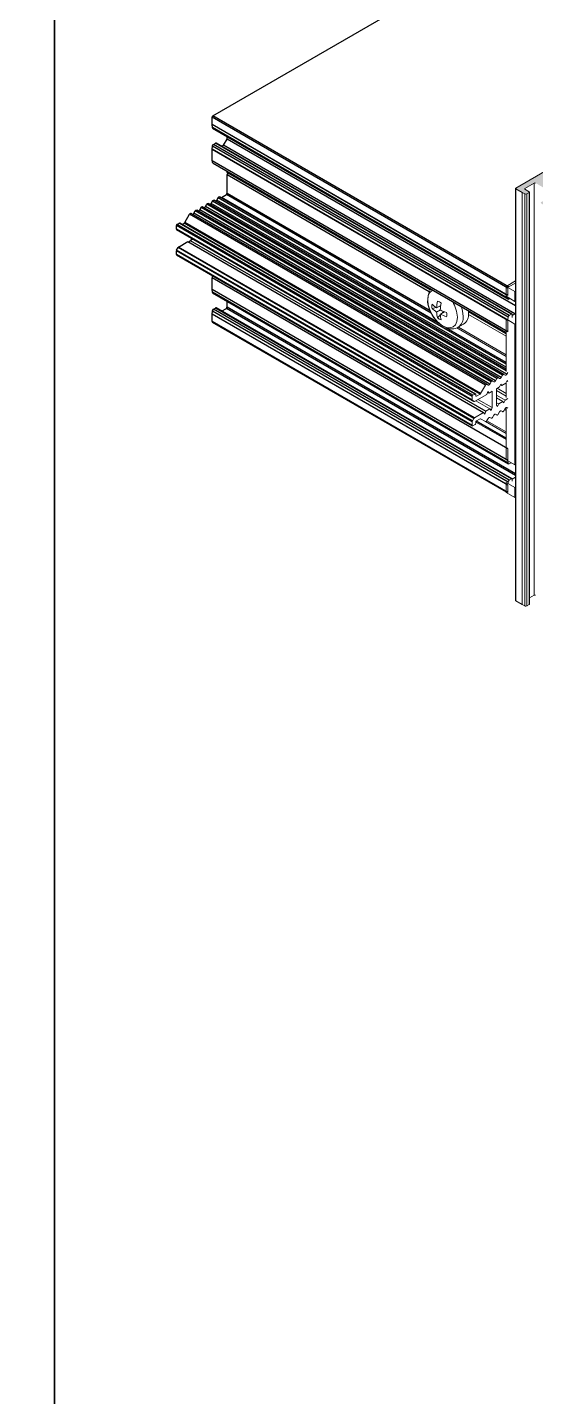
# Model space of a CAD drawing. Header units: millimetres. Extents: x 226 to 1066, y 456 to 1447.
# Drawn here: x 433.3 to 478.7, y 569.6 to 691.7 of the extents above; entities that cross this region are included whole.
import ezdxf

# ---------------------------------------------------------------- set-up
doc = ezdxf.new("R2010")
doc.units = ezdxf.units.MM
doc.layers.add('ALUMINIUM', color=30, linetype='Continuous')
doc.layers.add('ANTET', color=140, linetype='Continuous')

# ---------------------------------------------------------------- blocks, each defined once
blk = doc.blocks.new('MN50.S.1')
at = {"color": 252}
blk.add_lwpolyline([(9907.25, 888.56), (9907.25, 1185.56), (10117.25, 1185.56), (10117.25, 888.56)], close=True, dxfattribs=at)
blk = doc.blocks.new('M.T.TİP-6D')
h = blk.add_hatch(color=253)
edge = h.paths.add_edge_path(flags=0)
edge.add_line((914.01, 671.38), (914.27, 671.38))
edge.add_ellipse((914.27, 671.44), major_axis=(-0.09, 0), ratio=0.577288, start_angle=90, end_angle=135)
edge.add_line((914.33, 671.4), (915.44, 672.04))
edge.add_line((915.44, 672.04), (915.38, 672.19))
edge.add_line((915.38, 672.19), (915.64, 672.16))
edge.add_line((915.64, 672.16), (915.93, 672.32))
edge.add_line((915.93, 672.32), (917.2, 671.59))
edge.add_line((917.2, 671.59), (917.26, 671.44))
edge.add_line((917.26, 671.44), (917, 671.47))
edge.add_line((917, 671.47), (916.63, 671.26))
edge.add_line((916.63, 671.26), (916.69, 671.11))
edge.add_line((916.69, 671.11), (916.42, 671.14))
edge.add_line((916.42, 671.14), (915.6, 670.67))
edge.add_ellipse((915.67, 670.63), major_axis=(0.09, 0), ratio=0.577288, start_angle=135, end_angle=180)
edge.add_line((915.58, 670.63), (915.58, 670.48))
edge.add_ellipse((915.67, 670.48), major_axis=(0.09, 0), ratio=0.577288, start_angle=180, end_angle=225)
edge.add_line((915.6, 670.44), (915.89, 670.28))
edge.add_ellipse((915.95, 670.32), major_axis=(0.09, 0), ratio=0.577288, start_angle=225, end_angle=315)
edge.add_line((916.02, 670.28), (916.21, 670.39))
edge.add_ellipse((916.14, 670.43), major_axis=(0.09, 0), ratio=0.577288, start_angle=315, end_angle=405)
edge.add_line((916.21, 670.46), (916.11, 670.52))
edge.add_ellipse((916.18, 670.56), major_axis=(0.09, 0), ratio=0.577288, start_angle=135, end_angle=225, ccw=False)
edge.add_line((916.11, 670.59), (916.43, 670.78))
edge.add_ellipse((916.49, 670.74), major_axis=(-0.09, 0), ratio=0.577288, start_angle=270, end_angle=315, ccw=False)
edge.add_line((916.49, 670.79), (917.36, 670.79))
edge.add_ellipse((917.36, 670.87), major_axis=(0.135, 0), ratio=0.577288, start_angle=270, end_angle=360)
edge.add_line((917.49, 670.87), (917.49, 671.01))
edge.add_ellipse((917.63, 671.01), major_axis=(-0.135, 0), ratio=0.577288, start_angle=270, end_angle=360, ccw=False)
edge.add_line((917.63, 671.08), (917.86, 671.08))
edge.add_ellipse((917.86, 671.16), major_axis=(0.135, 0), ratio=0.577288, start_angle=270, end_angle=360)
edge.add_line((918, 671.16), (918, 671.3))
edge.add_ellipse((918.13, 671.3), major_axis=(-0.135, 0), ratio=0.577288, start_angle=270, end_angle=360, ccw=False)
edge.add_line((918.13, 671.38), (918.37, 671.38))
edge.add_ellipse((918.37, 671.46), major_axis=(0.135, 0), ratio=0.577288, start_angle=270, end_angle=360)
edge.add_line((918.51, 671.46), (918.51, 671.59))
edge.add_ellipse((918.64, 671.59), major_axis=(-0.135, 0), ratio=0.577288, start_angle=270, end_angle=360, ccw=False)
edge.add_line((918.64, 671.67), (918.88, 671.67))
edge.add_ellipse((918.88, 671.75), major_axis=(0.135, 0), ratio=0.577288, start_angle=270, end_angle=360)
edge.add_line((919.02, 671.75), (919.02, 671.89))
edge.add_ellipse((919.15, 671.89), major_axis=(-0.135, 0), ratio=0.577288, start_angle=270, end_angle=360, ccw=False)
edge.add_line((919.15, 671.97), (919.39, 671.97))
edge.add_ellipse((919.39, 672.04), major_axis=(0.135, 0), ratio=0.577288, start_angle=270, end_angle=360)
edge.add_line((919.53, 672.04), (919.53, 672.18))
edge.add_ellipse((919.66, 672.18), major_axis=(-0.135, 0), ratio=0.577288, start_angle=270, end_angle=360, ccw=False)
edge.add_line((919.66, 672.26), (919.9, 672.26))
edge.add_ellipse((919.9, 672.34), major_axis=(0.135, 0), ratio=0.577288, start_angle=270, end_angle=360)
edge.add_line((920.04, 672.34), (920.04, 672.47))
edge.add_ellipse((920.13, 672.47), major_axis=(-0.09, 0), ratio=0.577288, start_angle=315, end_angle=360, ccw=False)
edge.add_line((920.06, 672.5), (920.5, 672.76))
edge.add_ellipse((920.57, 672.72), major_axis=(0.09, 0), ratio=0.577288, start_angle=45, end_angle=135, ccw=False)
edge.add_line((920.63, 672.76), (922.06, 671.93))
edge.add_line((922.06, 671.93), (922.25, 671.93))
edge.add_line((922.25, 671.93), (922.25, 671.82))
edge.add_line((922.25, 671.82), (923.91, 670.87))
edge.add_ellipse((923.84, 670.83), major_axis=(0.09, 0), ratio=0.577288, start_angle=-45, end_angle=45, ccw=False)
edge.add_line((923.91, 670.79), (923.18, 670.37))
edge.add_ellipse((923.11, 670.41), major_axis=(-0.09, 0), ratio=0.577288, start_angle=45, end_angle=135, ccw=False)
edge.add_line((923.05, 670.37), (922.7, 670.57))
edge.add_ellipse((922.64, 670.54), major_axis=(0.09, 0), ratio=0.577288, start_angle=45, end_angle=135)
edge.add_line((922.57, 670.57), (922.48, 670.52))
edge.add_ellipse((922.79, 670.33), major_axis=(0.45, 0), ratio=0.577288, start_angle=135, end_angle=225)
edge.add_line((922.48, 670.15), (923.37, 669.64))
edge.add_ellipse((923.43, 669.67), major_axis=(-0.09, 0), ratio=0.577288, start_angle=45, end_angle=50)
edge.add_line((923.37, 669.63), (923.62, 669.51))
edge.add_ellipse((923.71, 669.57), major_axis=(-0.135, 0), ratio=0.577288, start_angle=50, end_angle=135)
edge.add_line((923.8, 669.52), (924, 669.64))
edge.add_ellipse((923.94, 669.67), major_axis=(-0.09, 0), ratio=0.577288, start_angle=135, end_angle=225)
edge.add_line((924, 669.71), (923.62, 669.93))
edge.add_ellipse((923.69, 669.97), major_axis=(-0.09, 0), ratio=0.577288, start_angle=-45, end_angle=45, ccw=False)
edge.add_line((923.62, 670), (924.19, 670.33))
edge.add_line((924.19, 670.33), (924.83, 670.33))
edge.add_line((924.83, 670.33), (925.56, 669.91))
edge.add_line((925.56, 669.91), (925.75, 669.91))
edge.add_line((925.75, 669.91), (925.75, 669.8))
edge.add_line((925.75, 669.8), (926.74, 669.23))
edge.add_ellipse((926.68, 669.2), major_axis=(0.09, 0), ratio=0.577288, start_angle=-45, end_angle=45, ccw=False)
edge.add_line((926.74, 669.16), (925.91, 668.68))
edge.add_ellipse((925.85, 668.72), major_axis=(0.09, 0), ratio=0.577288, start_angle=225, end_angle=315, ccw=False)
edge.add_line((925.79, 668.68), (925.4, 668.9))
edge.add_ellipse((925.34, 668.87), major_axis=(0.09, 0), ratio=0.577288, start_angle=45, end_angle=135)
edge.add_line((925.28, 668.9), (925.07, 668.78))
edge.add_ellipse((925.17, 668.73), major_axis=(0.135, 0), ratio=0.577288, start_angle=135, end_angle=220)
edge.add_line((925.07, 668.68), (925.27, 668.54))
edge.add_ellipse((925.34, 668.57), major_axis=(-0.09, 0), ratio=0.577288, start_angle=40, end_angle=45)
edge.add_line((925.28, 668.53), (925.85, 668.2))
edge.add_ellipse((925.91, 668.24), major_axis=(-0.09, 0), ratio=0.577288, start_angle=45, end_angle=135)
edge.add_line((925.98, 668.2), (959.26, 687.42))
edge.add_ellipse((959.2, 687.45), major_axis=(0.09, 0), ratio=0.577288, start_angle=315, end_angle=405)
edge.add_line((959.26, 687.49), (943.48, 696.6))
edge.add_ellipse((943.41, 696.57), major_axis=(-0.09, 0), ratio=0.577288, start_angle=225, end_angle=315)
edge.add_line((943.35, 696.6), (910.07, 677.39))
edge.add_ellipse((910.13, 677.35), major_axis=(0.09, 0), ratio=0.577288, start_angle=135, end_angle=225)
edge.add_line((910.07, 677.31), (910.64, 676.98))
edge.add_ellipse((910.7, 677.02), major_axis=(0.09, 0), ratio=0.577288, start_angle=225, end_angle=230)
edge.add_line((910.65, 676.98), (910.89, 676.86))
edge.add_ellipse((910.98, 676.92), major_axis=(-0.135, 0), ratio=0.577288, start_angle=50, end_angle=135)
edge.add_line((911.07, 676.87), (911.28, 676.98))
edge.add_ellipse((911.21, 677.02), major_axis=(-0.09, 0), ratio=0.577288, start_angle=135, end_angle=225)
edge.add_line((911.28, 677.06), (910.89, 677.28))
edge.add_ellipse((910.96, 677.31), major_axis=(-0.09, 0), ratio=0.577288, start_angle=-45, end_angle=45, ccw=False)
edge.add_line((910.89, 677.35), (911.72, 677.83))
edge.add_ellipse((911.78, 677.79), major_axis=(-0.09, 0), ratio=0.577288, start_angle=225, end_angle=315, ccw=False)
edge.add_line((911.85, 677.83), (912.83, 677.26))
edge.add_line((912.83, 677.26), (913.03, 677.26))
edge.add_line((913.03, 677.26), (913.03, 677.15))
edge.add_line((913.03, 677.15), (913.76, 676.73))
edge.add_line((913.76, 676.73), (913.76, 676.36))
edge.add_line((913.76, 676.36), (913.18, 676.03))
edge.add_ellipse((913.12, 676.07), major_axis=(0.09, 0), ratio=0.577288, start_angle=225, end_angle=315, ccw=False)
edge.add_line((913.06, 676.03), (912.68, 676.25))
edge.add_ellipse((912.61, 676.21), major_axis=(0.09, 0), ratio=0.577288, start_angle=45, end_angle=135)
edge.add_line((912.55, 676.25), (912.35, 676.13))
edge.add_ellipse((912.44, 676.08), major_axis=(0.135, 0), ratio=0.577288, start_angle=135, end_angle=220)
edge.add_line((912.34, 676.03), (912.54, 675.89))
edge.add_ellipse((912.61, 675.92), major_axis=(0.09, 0), ratio=0.577288, start_angle=220, end_angle=225)
edge.add_line((912.55, 675.88), (913.44, 675.37))
edge.add_ellipse((913.76, 675.55), major_axis=(-0.45, 0), ratio=0.577288, start_angle=45, end_angle=135)
edge.add_line((914.08, 675.37), (914.17, 675.42))
edge.add_ellipse((914.11, 675.46), major_axis=(-0.09, 0), ratio=0.577288, start_angle=135, end_angle=225)
edge.add_line((914.17, 675.5), (913.82, 675.7))
edge.add_ellipse((913.88, 675.74), major_axis=(0.09, 0), ratio=0.577288, start_angle=135, end_angle=225, ccw=False)
edge.add_line((913.82, 675.77), (914.55, 676.19))
edge.add_ellipse((914.62, 676.16), major_axis=(-0.09, 0), ratio=0.577288, start_angle=225, end_angle=315, ccw=False)
edge.add_line((914.68, 676.19), (916.34, 675.24))
edge.add_line((916.34, 675.24), (916.53, 675.24))
edge.add_line((916.53, 675.24), (916.53, 675.13))
edge.add_line((916.53, 675.13), (917.96, 674.3))
edge.add_ellipse((917.89, 674.27), major_axis=(-0.09, 0), ratio=0.577288, start_angle=135, end_angle=225, ccw=False)
edge.add_line((917.96, 674.23), (917.52, 673.97))
edge.add_ellipse((917.45, 674.01), major_axis=(0.09, 0), ratio=0.577288, start_angle=270, end_angle=315, ccw=False)
edge.add_line((917.45, 673.96), (917.23, 673.96))
edge.add_ellipse((917.23, 673.88), major_axis=(-0.135, 0), ratio=0.577288, start_angle=270, end_angle=360)
edge.add_line((917.09, 673.88), (917.09, 673.74))
edge.add_ellipse((916.96, 673.74), major_axis=(0.135, 0), ratio=0.577288, start_angle=270, end_angle=360, ccw=False)
edge.add_line((916.96, 673.67), (916.72, 673.67))
edge.add_ellipse((916.72, 673.59), major_axis=(-0.135, 0), ratio=0.577288, start_angle=270, end_angle=360)
edge.add_line((916.58, 673.59), (916.58, 673.45))
edge.add_ellipse((916.45, 673.45), major_axis=(0.135, 0), ratio=0.577288, start_angle=270, end_angle=360, ccw=False)
edge.add_line((916.45, 673.37), (916.21, 673.37))
edge.add_ellipse((916.21, 673.29), major_axis=(-0.135, 0), ratio=0.577288, start_angle=270, end_angle=360)
edge.add_line((916.08, 673.29), (916.08, 673.16))
edge.add_ellipse((915.94, 673.16), major_axis=(0.135, 0), ratio=0.577288, start_angle=270, end_angle=360, ccw=False)
edge.add_line((915.94, 673.08), (915.7, 673.08))
edge.add_ellipse((915.7, 673), major_axis=(-0.135, 0), ratio=0.577288, start_angle=270, end_angle=360)
edge.add_line((915.57, 673), (915.57, 672.86))
edge.add_ellipse((915.43, 672.86), major_axis=(0.135, 0), ratio=0.577288, start_angle=270, end_angle=360, ccw=False)
edge.add_line((915.43, 672.78), (915.19, 672.78))
edge.add_ellipse((915.19, 672.71), major_axis=(-0.135, 0), ratio=0.577288, start_angle=270, end_angle=360)
edge.add_line((915.06, 672.71), (915.06, 672.57))
edge.add_ellipse((914.92, 672.57), major_axis=(0.135, 0), ratio=0.577288, start_angle=270, end_angle=360, ccw=False)
edge.add_line((914.92, 672.49), (914.68, 672.49))
edge.add_ellipse((914.68, 672.41), major_axis=(-0.135, 0), ratio=0.577288, start_angle=270, end_angle=360)
edge.add_line((914.55, 672.41), (914.55, 671.91))
edge.add_ellipse((914.46, 671.91), major_axis=(0.09, 0), ratio=0.577288, start_angle=315, end_angle=360, ccw=False)
edge.add_line((914.52, 671.88), (914.2, 671.69))
edge.add_ellipse((914.14, 671.73), major_axis=(-0.09, 0), ratio=0.577288, start_angle=45, end_angle=135, ccw=False)
edge.add_line((914.08, 671.69), (913.98, 671.75))
edge.add_ellipse((913.92, 671.71), major_axis=(-0.09, 0), ratio=0.577288, start_angle=225, end_angle=315)
edge.add_line((913.85, 671.75), (913.66, 671.64))
edge.add_ellipse((913.73, 671.6), major_axis=(-0.09, 0), ratio=0.577288, start_angle=315, end_angle=405)
edge.add_line((913.66, 671.57), (913.95, 671.4))
edge.add_ellipse((914.01, 671.44), major_axis=(-0.09, 0), ratio=0.577288, start_angle=45, end_angle=90)
edge = h.paths.add_edge_path(flags=0)
edge.add_ellipse((919.61, 673.16), major_axis=(-0.225, 0), ratio=0.577288, start_angle=135, end_angle=225, ccw=False)
edge.add_line((919.77, 673.07), (918.92, 672.58))
edge.add_line((918.92, 672.58), (918.98, 672.43))
edge.add_line((918.98, 672.43), (918.72, 672.46))
edge.add_line((918.72, 672.46), (918.35, 672.25))
edge.add_line((918.35, 672.25), (918.4, 672.1))
edge.add_line((918.4, 672.1), (918.14, 672.13))
edge.add_line((918.14, 672.13), (917.77, 671.92))
edge.add_line((917.77, 671.92), (917.83, 671.77))
edge.add_line((917.83, 671.77), (917.57, 671.8))
edge.add_line((917.57, 671.8), (916.3, 672.54))
edge.add_line((916.3, 672.54), (916.58, 672.7))
edge.add_line((916.58, 672.7), (916.53, 672.85))
edge.add_line((916.53, 672.85), (916.79, 672.82))
edge.add_line((916.79, 672.82), (917.16, 673.03))
edge.add_line((917.16, 673.03), (917.1, 673.18))
edge.add_line((917.1, 673.18), (917.36, 673.15))
edge.add_line((917.36, 673.15), (917.73, 673.36))
edge.add_line((917.73, 673.36), (917.67, 673.51))
edge.add_line((917.67, 673.51), (917.93, 673.48))
edge.add_line((917.93, 673.48), (918.5, 673.81))
edge.add_ellipse((918.66, 673.71), major_axis=(0.225, 0), ratio=0.577288, start_angle=45, end_angle=135, ccw=False)
edge.add_line((918.82, 673.81), (919.77, 673.26))
edge = h.paths.add_edge_path(flags=0)
edge.add_line((952.9, 685.58), (952.55, 685.38))
edge.add_ellipse((952.61, 685.34), major_axis=(-0.09, 0), ratio=0.577288, start_angle=315, end_angle=405)
edge.add_line((952.55, 685.31), (953.44, 684.79))
edge.add_line((953.44, 684.79), (952.64, 684.33))
edge.add_line((952.64, 684.33), (952.7, 684.22))
edge.add_line((952.7, 684.22), (928.18, 670.06))
edge.add_line((928.18, 670.06), (927.98, 670.1))
edge.add_line((927.98, 670.1), (927.19, 669.64))
edge.add_line((927.19, 669.64), (912.55, 678.09))
edge.add_line((912.55, 678.09), (913.34, 678.55))
edge.add_line((913.34, 678.55), (913.29, 678.66))
edge.add_line((913.29, 678.66), (937.8, 692.81))
edge.add_line((937.8, 692.81), (938, 692.78))
edge.add_line((938, 692.78), (938.8, 693.24))
edge.add_line((938.8, 693.24), (939.69, 692.73))
edge.add_ellipse((939.75, 692.76), major_axis=(0.09, 0), ratio=0.577288, start_angle=225, end_angle=315)
edge.add_line((939.82, 692.73), (940.17, 692.93))
edge.add_ellipse((940.1, 692.97), major_axis=(-0.09, 0), ratio=0.577288, start_angle=135, end_angle=225)
edge.add_line((940.17, 693), (939.28, 693.52))
edge.add_line((939.28, 693.52), (939.91, 693.88))
edge.add_line((939.91, 693.88), (939.86, 694))
edge.add_line((939.86, 694), (942.58, 695.57))
edge.add_line((942.58, 695.57), (942.78, 695.54))
edge.add_line((942.78, 695.54), (943.41, 695.9))
edge.add_line((943.41, 695.9), (944.21, 695.45))
edge.add_line((944.21, 695.45), (944.41, 695.48))
edge.add_line((944.41, 695.48), (949.55, 692.51))
edge.add_line((949.55, 692.51), (949.5, 692.39))
edge.add_line((949.5, 692.39), (950.45, 691.84))
edge.add_line((950.45, 691.84), (949.71, 691.38))
edge.add_ellipse((949.64, 691.42), major_axis=(-0.09, 0), ratio=0.577288, start_angle=43, end_angle=137, ccw=False)
edge.add_line((949.57, 691.38), (949.27, 691.57))
edge.add_ellipse((949.2, 691.53), major_axis=(0.09, 0), ratio=0.577288, start_angle=43, end_angle=169)
edge.add_line((949.12, 691.54), (948.99, 691.17))
edge.add_ellipse((949.08, 691.16), major_axis=(0.09, 0), ratio=0.577288, start_angle=169, end_angle=225)
edge.add_line((949.02, 691.13), (949.77, 690.69))
edge.add_ellipse((949.84, 690.73), major_axis=(-0.09, 0), ratio=0.577288, start_angle=45, end_angle=101)
edge.add_line((949.86, 690.68), (950.49, 690.75))
edge.add_ellipse((950.48, 690.8), major_axis=(-0.09, 0), ratio=0.577288, start_angle=101, end_angle=227)
edge.add_line((950.54, 690.84), (950.21, 691.01))
edge.add_ellipse((950.28, 691.05), major_axis=(0.09, 0), ratio=0.577288, start_angle=133, end_angle=227, ccw=False)
edge.add_line((950.21, 691.09), (951.01, 691.52))
edge.add_line((951.01, 691.52), (951.97, 690.97))
edge.add_line((951.97, 690.97), (952.17, 691))
edge.add_line((952.17, 691), (957.31, 688.03))
edge.add_line((957.31, 688.03), (957.26, 687.91))
edge.add_line((957.26, 687.91), (958.05, 687.45))
edge.add_line((958.05, 687.45), (957.41, 687.09))
edge.add_line((957.41, 687.09), (957.47, 686.97))
edge.add_line((957.47, 686.97), (954.75, 685.4))
edge.add_line((954.75, 685.4), (954.55, 685.43))
edge.add_line((954.55, 685.43), (953.91, 685.07))
edge.add_line((953.91, 685.07), (953.02, 685.58))
edge.add_ellipse((952.96, 685.54), major_axis=(0.09, 0), ratio=0.577288, start_angle=45, end_angle=135)
at = {"color": 0, "linetype": 'Continuous', "lineweight": 0}
for p, q in [((910.07, 677.39), (943.35, 696.6)), ((911.72, 677.83), (910.89, 677.35)), ((911.72, 677.83), (911.72, 641.08)), ((910.04, 677.35), (910.04, 640.61)), ((910.07, 677.31), (910.07, 640.57)), ((910.64, 676.98), (910.07, 677.31)), ((910.64, 676.98), (910.64, 640.24)), ((910.65, 676.98), (910.65, 640.24)), ((910.89, 676.86), (910.65, 676.98)), ((910.89, 677.35), (910.89, 677.28)), ((910.89, 677.28), (911.28, 677.06)), ((910.89, 676.86), (910.89, 640.12)), ((911.28, 676.98), (911.07, 676.87)), ((911.07, 676.87), (911.07, 640.12)), ((911.28, 676.98), (911.28, 640.24)), ((911.3, 640.28), (911.3, 677.02)), ((909.21, 668.62), (910.04, 669.11)), ((909.21, 667.74), (909.21, 668.62)), ((909.21, 668.62), (910, 668.17)), ((909.37, 667.8), (909.37, 668.46)), ((909.43, 668.57), (910.04, 668.92)), ((910, 668.17), (910.04, 668.19)), ((910, 667.28), (910, 668.17)), ((909.21, 667.74), (910, 667.28)), ((909.39, 667.54), (909.38, 667.64)), ((909.56, 667.54), (909.48, 667.5)), ((910, 667.28), (910.04, 667.31)), ((909.21, 664.4), (905.85, 666.34)), ((909.21, 664.4), (905.85, 666.34)), ((909.21, 664.18), (905.85, 666.12)), ((909.21, 665.72), (910, 665.26)), ((909.21, 661.03), (909.21, 665.72)), ((909.21, 665.72), (909.21, 665.72)), ((909.39, 665.87), (909.37, 665.63)), ((909.37, 664.56), (909.37, 665.59)), ((909.48, 666.03), (909.68, 666.14)), ((909.75, 666.03), (910.04, 666.2)), ((909.75, 665.85), (909.75, 666.11)), ((909.21, 661.84), (903.85, 664.93)), ((909.21, 661.87), (903.95, 664.9)), ((909.21, 662.38), (904.81, 664.92)), ((909.21, 662.52), (904.95, 664.98)), ((910, 665.26), (910.04, 665.28)), ((910, 652.7), (910, 665.26)), ((908.77, 660.48), (908.89, 660.69)), ((909.14, 660.7), (909.02, 660.77)), ((909.28, 660.78), (909.37, 660.93)), ((906.93, 659.06), (907.36, 659.81)), ((907.61, 659.82), (907.5, 659.89)), ((907.75, 659.9), (907.87, 660.1)), ((908.12, 660.11), (908, 660.18)), ((908.26, 660.19), (908.38, 660.4)), ((908.34, 659.49), (908.63, 659.66)), ((908.34, 658.02), (908.34, 659.49)), ((908.34, 659.34), (909.21, 658.84)), ((908.42, 659.53), (909.21, 659.08)), ((908.63, 660.41), (908.51, 660.48)), ((908.73, 659.9), (908.63, 659.66)), ((908.71, 659.84), (908.83, 659.77)), ((908.83, 659.77), (908.73, 659.9)), ((908.83, 659.77), (909.2, 659.99)), ((909.3, 660.23), (909.2, 659.99)), ((909.21, 658.7), (909.21, 660)), ((909.37, 660.15), (909.3, 660.23)), ((906.18, 658.47), (906.18, 658.8)), ((906.33, 658.35), (906.2, 658.42)), ((906.25, 658.91), (906.44, 659.02)), ((906.38, 658.36), (907.48, 658.99)), ((906.5, 658.98), (906.5, 658.87)), ((906.57, 658.83), (906.5, 658.87)), ((906.5, 658.42), (907.77, 657.69)), ((906.57, 658.83), (906.88, 659.02)), ((906.7, 658.54), (907.97, 657.81)), ((907.58, 659.24), (907.48, 658.99)), ((907.56, 659.18), (907.69, 659.11)), ((907.69, 659.11), (907.58, 659.24)), ((907.69, 659.11), (907.97, 659.28)), ((907.97, 659.28), (907.97, 657.81)), ((908.34, 658.92), (909.12, 658.47)), ((908.34, 658.68), (908.92, 658.35)), ((908.34, 658.25), (908.55, 658.14)), ((908.44, 657.9), (908.55, 658.14)), ((908.55, 658.14), (908.92, 658.35)), ((908.92, 658.35), (909.02, 658.23)), ((909.02, 658.23), (909.12, 658.47)), ((909.12, 658.47), (909.37, 658.61)), ((906.38, 656.89), (907.2, 657.36)), ((907.2, 657.36), (907.3, 657.23)), ((907.3, 657.23), (907.4, 657.48)), ((907.4, 657.48), (907.77, 657.69)), ((907.75, 656.93), (907.87, 656.86)), ((907.87, 656.86), (907.75, 656.93)), ((907.77, 657.69), (907.87, 657.56)), ((907.87, 657.56), (907.97, 657.81)), ((908.12, 657.15), (908, 656.94)), ((908.26, 657.22), (908.38, 657.16)), ((908.38, 657.16), (908.26, 657.22)), ((908.34, 658.02), (908.44, 657.9)), ((908.63, 657.44), (908.51, 657.23)), ((908.77, 657.52), (908.89, 657.45)), ((908.89, 657.45), (908.77, 657.52)), ((909.14, 657.73), (909.02, 657.53)), ((909.21, 657.56), (909.09, 657.64)), ((909.21, 657.78), (909.19, 657.79)), ((909.21, 657.78), (909.19, 657.79)), ((909.21, 653.16), (909.21, 657.8)), ((909.28, 657.81), (909.37, 657.76)), ((906.18, 656.55), (906.18, 656.22)), ((906.33, 656.84), (906.2, 656.62)), ((906.25, 656.19), (906.44, 656.3)), ((906.5, 656.41), (906.5, 656.52)), ((909.21, 654.96), (906.5, 656.52)), ((909.21, 655.07), (906.54, 656.61)), ((909.21, 655.1), (906.56, 656.62)), ((906.57, 656.63), (906.88, 656.81)), ((906.93, 656.82), (907.36, 656.57)), ((907.36, 656.57), (906.93, 656.82)), ((909.21, 655.51), (907.38, 656.56)), ((909.21, 655.65), (907.49, 656.64)), ((907.61, 656.85), (907.5, 656.65)), ((909.37, 654.13), (909.37, 653.1)), ((909.21, 653.16), (910, 652.7)), ((909.39, 652.85), (909.37, 653.06)), ((909.48, 652.8), (909.65, 652.9)), ((910, 652.7), (910.04, 652.72)), ((909.21, 651.13), (909.22, 651.14)), ((909.21, 651.13), (910, 650.68)), ((909.21, 650.25), (909.21, 651.13)), ((909.37, 650.9), (909.37, 650.23)), ((909.39, 651.17), (909.38, 651.05)), ((909.68, 651.45), (909.48, 651.33)), ((909.74, 651.44), (910.04, 651.62)), ((909.75, 651.26), (909.75, 651.41)), ((909.21, 650.25), (910, 649.79)), ((910, 650.68), (910.04, 650.7)), ((910, 649.79), (910, 650.68)), ((910, 649.79), (910.04, 649.81)), ((911.72, 641.08), (911.3, 640.84)), ((910.64, 640.24), (910.07, 640.57)), ((910.89, 640.12), (910.65, 640.24)), ((911.28, 640.24), (911.07, 640.12))]:
    blk.add_line(p, q, dxfattribs=at)
at = {"color": 5, "linetype": 'Continuous', "lineweight": 0}
for p, q in [((902.96, 666.75), (902.61, 666.65)), ((903.38, 666.92), (903.01, 666.71)), ((903.34, 666.52), (903.01, 666.33)), ((903.09, 665.82), (903.35, 666.08)), ((903.71, 666.36), (903.34, 666.14)), ((905.85, 666.23), (905.84, 666.45)), ((904.93, 664.97), (905.41, 665.25))]:
    blk.add_line(p, q, dxfattribs=at)
at = {"color": 5, "linetype": 'Continuous', "lineweight": 0, "flags": 128}
for points in [[(902.65, 668.29), (902.6, 668.26), (902.39, 668.07), (902.25, 667.77), (902.21, 667.4), (902.25, 666.98), (902.39, 666.53), (902.6, 666.09), (902.87, 665.69), (903.19, 665.35), (903.54, 665.1), (903.88, 664.95), (904.2, 664.92), (904.48, 665.01), (904.69, 665.2), (904.82, 665.5), (904.87, 665.87), (904.87, 665.87)], [(903.38, 666.86), (903.27, 666.83), (903.17, 666.81)], [(905.37, 665.95), (905.33, 666.41), (905.22, 666.81)], [(902.62, 666.06), (902.76, 665.83), (903.07, 665.46), (903.43, 665.16), (903.83, 664.94), (904.19, 664.84), (904.54, 664.84), (904.86, 664.93), (904.94, 664.99)], [(903.5, 666.24), (903.57, 666.31), (903.65, 666.39)]]:
    blk.add_lwpolyline(points, dxfattribs=at)
at = {"color": 0, "linetype": 'Continuous', "lineweight": 0, "flags": 128}
for points in [[(909.48, 667.5), (909.46, 667.49), (909.45, 667.48), (909.43, 667.48), (909.42, 667.49), (909.41, 667.5), (909.4, 667.51), (909.39, 667.52), (909.39, 667.54)], [(908.89, 660.69), (908.9, 660.71), (908.92, 660.73), (908.94, 660.75), (908.96, 660.76), (908.97, 660.77), (908.99, 660.78), (909.01, 660.77), (909.02, 660.77)], [(909.14, 660.7), (909.16, 660.7), (909.17, 660.69), (909.19, 660.7), (909.21, 660.71), (909.23, 660.72), (909.25, 660.74), (909.26, 660.76), (909.28, 660.78)], [(907.36, 659.81), (907.37, 659.83), (907.39, 659.85), (907.41, 659.87), (907.43, 659.88), (907.45, 659.89), (907.46, 659.89), (907.48, 659.89), (907.5, 659.89)], [(907.61, 659.82), (907.63, 659.81), (907.65, 659.81), (907.66, 659.82), (907.68, 659.83), (907.7, 659.84), (907.72, 659.85), (907.74, 659.87), (907.75, 659.9)], [(907.87, 660.1), (907.88, 660.13), (907.9, 660.15), (907.92, 660.16), (907.94, 660.18), (907.96, 660.18), (907.97, 660.19), (907.99, 660.19), (908, 660.18)], [(908.12, 660.11), (908.14, 660.11), (908.15, 660.11), (908.17, 660.11), (908.19, 660.12), (908.21, 660.13), (908.23, 660.15), (908.24, 660.17), (908.26, 660.19)], [(908.38, 660.4), (908.39, 660.42), (908.41, 660.44), (908.43, 660.46), (908.45, 660.47), (908.46, 660.48), (908.48, 660.48), (908.5, 660.48), (908.51, 660.48)], [(908.63, 660.41), (908.65, 660.4), (908.66, 660.4), (908.68, 660.4), (908.7, 660.41), (908.72, 660.43), (908.74, 660.44), (908.75, 660.46), (908.77, 660.48)], [(907.61, 656.85), (907.63, 656.87), (907.65, 656.89), (907.66, 656.91), (907.68, 656.92), (907.7, 656.93), (907.72, 656.94), (907.74, 656.94), (907.75, 656.93)], [(907.87, 656.86), (907.88, 656.86), (907.9, 656.86), (907.92, 656.86), (907.94, 656.87), (907.96, 656.88), (907.97, 656.9), (907.99, 656.92), (908, 656.94)], [(908.12, 657.15), (908.14, 657.17), (908.15, 657.19), (908.17, 657.2), (908.19, 657.22), (908.21, 657.23), (908.23, 657.23), (908.24, 657.23), (908.26, 657.22)], [(908.38, 657.16), (908.39, 657.15), (908.41, 657.15), (908.43, 657.15), (908.45, 657.16), (908.46, 657.17), (908.48, 657.19), (908.5, 657.21), (908.51, 657.23)], [(908.63, 657.44), (908.65, 657.46), (908.66, 657.48), (908.68, 657.5), (908.7, 657.51), (908.72, 657.52), (908.74, 657.52), (908.75, 657.52), (908.77, 657.52)], [(908.89, 657.45), (908.9, 657.44), (908.92, 657.44), (908.94, 657.45), (908.96, 657.46), (908.97, 657.47), (908.99, 657.49), (909.01, 657.51), (909.02, 657.53)], [(909.14, 657.73), (909.16, 657.76), (909.17, 657.78), (909.19, 657.79), (909.21, 657.81), (909.23, 657.81), (909.25, 657.82), (909.26, 657.82), (909.28, 657.81)], [(907.36, 656.57), (907.37, 656.56), (907.39, 656.56), (907.41, 656.57), (907.43, 656.57), (907.45, 656.59), (907.46, 656.6), (907.48, 656.62), (907.5, 656.65)], [(909.48, 652.8), (909.46, 652.79), (909.45, 652.79), (909.43, 652.79), (909.42, 652.79), (909.41, 652.8), (909.4, 652.81), (909.39, 652.83), (909.39, 652.85)]]:
    blk.add_lwpolyline(points, dxfattribs=at)
at = {"color": 0, "linetype": 'Continuous', "lineweight": 0}
for centre, radius, start, end in [((911.78, 677.71), 0.138, 62.6097, 117.3903), ((910.08, 677.35), 0.0393, 110.7834, 249.2166), ((910.68, 677.06), 0.0904, 240.0469, 244.1966), ((910.91, 677.31), 0.0393, 110.7834, 249.2166), ((910.98, 677.05), 0.21, 245.6929, 297.1948), ((911.26, 677.02), 0.0393, 290.7834, 69.2166), ((909.6, 665.85), 0.21, 122.8009, 174.311), ((909.71, 666.11), 0.0393, 350.786, 129.2033), ((906.32, 658.79), 0.138, 122.6055, 177.3945), ((906.23, 658.46), 0.0453, 174.3796, 234.302), ((906.35, 658.39), 0.0453, 245.686, 305.6182), ((906.46, 658.99), 0.0393, 350.786, 129.2033), ((906.54, 658.86), 0.0393, 170.786, 309.2033), ((906.82, 659.13), 0.13, 301.9547, 331.1444), ((906.44, 656.78), 0.13, 121.9547, 151.1444), ((906.31, 656.55), 0.13, 148.8563, 178.0435), ((906.22, 656.22), 0.0393, 170.786, 309.2033), ((906.36, 656.41), 0.138, 302.6055, 357.3945), ((906.64, 656.51), 0.138, 122.6055, 177.3945), ((906.91, 656.77), 0.0453, 65.686, 125.6182), ((909.6, 651.15), 0.21, 122.8009, 174.311), ((909.71, 651.42), 0.0393, 350.786, 129.2033), ((911.78, 640.96), 0.138, 62.6097, 117.3903), ((910.09, 640.61), 0.0453, 185.6948, 245.6253), ((910.68, 640.32), 0.0904, 240.0469, 244.1966), ((910.98, 640.31), 0.21, 245.6929, 297.1948), ((911.26, 640.28), 0.0453, 294.3747, 354.3052)]:
    blk.add_arc(centre, radius, start, end, dxfattribs=at)
at = {"color": 5, "linetype": 'Continuous', "lineweight": 0}
for centre, radius, start, end in [((904.3, 667.33), 2.1, 149.7952, 217.1456), ((903.46, 666.84), 0.879, 167.5706, 192.4294), ((904.43, 668.9), 2.62, 225.6857, 236.9842), ((904.43, 668.53), 2.62, 225.6857, 236.9842), ((907.21, 666.47), 4.21, 168.5025, 176.7258), ((902.82, 666.47), 0.879, 47.5713, 72.4341), ((907.54, 666.28), 4.21, 168.5025, 176.7258), ((902.05, 665.75), 2.81, 2.4431, 32.6359), ((905.62, 666.47), 2.62, 183.0185, 194.3164), ((903.68, 666.47), 0.879, 227.5713, 252.4341), ((905.23, 670.28), 4.21, 243.2769, 251.4998), ((905.23, 669.9), 4.21, 243.2769, 251.4998), ((905.95, 666.28), 2.62, 183.0185, 194.3164), ((903.04, 666.1), 0.879, 347.5706, 12.4294), ((904.35, 665.83), 1.03, 305.278, 6.9994), ((904.83, 666.1), 1.03, 304.2034, 7.1087)]:
    blk.add_arc(centre, radius, start, end, dxfattribs=at)
at = {"layer": 'ALUMINIUM', "color": 0}
for p, q in [((883.02, 683.82), (916.3, 703.03)), ((909.43, 668.57), (883.02, 683.82)), ((909.37, 668.46), (882.96, 683.71)), ((882.96, 683.04), (882.96, 683.71)), ((909.37, 667.8), (882.96, 683.04)), ((882.98, 682.79), (882.96, 683.04)), ((909.21, 667.88), (882.96, 683.04)), ((909.39, 667.54), (882.98, 682.79)), ((883, 682.74), (909.41, 667.49)), ((883.07, 681.27), (883.27, 681.39)), ((909.68, 666.14), (883.27, 681.39)), ((909.73, 666.15), (883.32, 681.4)), ((883.97, 681.21), (884.29, 681.76)), ((884.29, 681.76), (884.29, 681.99)), ((910.04, 666.89), (884.29, 681.76)), ((882.96, 680.85), (882.98, 681.12)), ((909.21, 665.69), (882.96, 680.85)), ((909.37, 665.59), (882.96, 680.84)), ((882.96, 679.81), (882.96, 680.84)), ((909.39, 665.87), (882.98, 681.12)), ((909.48, 666.03), (883.07, 681.27)), ((883.81, 681.11), (883.97, 681.21)), ((910, 666.18), (883.97, 681.21)), ((909.37, 664.56), (882.96, 679.81)), ((883.05, 679.6), (909.21, 664.5)), ((884.29, 678.78), (884.29, 678.89)), ((902.42, 668.31), (884.29, 678.78)), ((884.39, 678.73), (884.29, 678.78)), ((884.29, 678.56), (884.39, 678.73)), ((902.34, 668.14), (884.29, 678.56)), ((884.29, 676.91), (884.29, 678.56)), ((902.42, 668.31), (884.39, 678.73)), ((883.38, 676.32), (883.5, 676.53)), ((909.21, 661.68), (883.5, 676.53)), ((903.36, 665.21), (883.63, 676.6)), ((883.79, 676.54), (884.23, 676.8)), ((903.25, 665.31), (883.79, 676.54)), ((902.52, 666.24), (884.23, 676.8)), ((902.43, 666.44), (884.29, 676.91)), ((881.34, 675.14), (881.46, 675.35)), ((907.87, 660.1), (881.46, 675.35)), ((908, 660.18), (881.59, 675.43)), ((881.85, 675.44), (881.97, 675.64)), ((908.26, 660.19), (881.85, 675.44)), ((908.38, 660.4), (881.97, 675.64)), ((908.51, 660.48), (882.1, 675.72)), ((882.36, 675.73), (882.48, 675.94)), ((908.77, 660.48), (882.36, 675.73)), ((908.89, 660.69), (882.48, 675.94)), ((909.02, 660.77), (882.61, 676.02)), ((882.87, 676.02), (882.99, 676.23)), ((909.28, 660.78), (882.87, 676.02)), ((909.21, 661.09), (882.99, 676.23)), ((909.21, 661.25), (883.12, 676.31)), ((909.21, 661.41), (883.38, 676.32)), ((906.18, 658.8), (879.77, 674.04)), ((879.77, 673.71), (879.77, 674.04)), ((879.84, 674.15), (880.03, 674.26)), ((906.25, 658.91), (879.84, 674.15)), ((906.44, 659.02), (880.03, 674.26)), ((906.48, 659.02), (880.07, 674.27)), ((880.28, 674.15), (880.47, 674.26)), ((906.88, 659.02), (880.47, 674.26)), ((880.52, 674.31), (880.95, 675.06)), ((906.93, 659.06), (880.52, 674.31)), ((907.36, 659.81), (880.95, 675.06)), ((907.5, 659.89), (881.08, 675.13)), ((907.75, 659.9), (881.34, 675.14)), ((906.18, 658.47), (879.77, 673.71)), ((906.2, 658.42), (879.79, 673.67)), ((879.92, 673.6), (879.79, 673.67)), ((906.33, 658.35), (879.92, 673.6)), ((880.99, 672.72), (881.21, 672.85)), ((906.18, 656.55), (879.77, 671.8)), ((879.77, 671.47), (879.77, 671.8)), ((879.79, 671.86), (879.92, 672.08)), ((906.2, 656.62), (879.79, 671.86)), ((906.33, 656.84), (879.92, 672.08)), ((879.97, 672.13), (880.79, 672.61)), ((906.38, 656.89), (879.97, 672.13)), ((880.79, 672.61), (907.2, 657.36)), ((880.91, 672.53), (880.99, 672.72)), ((880.99, 672.72), (907.4, 657.48)), ((906.18, 656.22), (879.77, 671.47)), ((879.79, 671.43), (906.2, 656.18)), ((909.37, 654.13), (882.96, 669.38)), ((882.96, 668.35), (882.96, 669.38)), ((909.37, 653.1), (882.96, 668.35)), ((882.98, 668.09), (882.96, 668.34)), ((909.21, 653.19), (882.96, 668.34)), ((909.39, 652.85), (882.98, 668.09)), ((883, 668.04), (909.41, 652.79)), ((883.07, 666.58), (883.27, 666.69)), ((909.68, 651.45), (883.27, 666.69)), ((909.73, 651.45), (883.32, 666.7)), ((883.81, 666.41), (884.23, 666.66)), ((910.04, 651.76), (884.23, 666.66)), ((884.29, 666.77), (884.29, 667.3)), ((910.04, 651.9), (884.29, 666.77)), ((882.96, 666.15), (882.98, 666.42)), ((909.21, 650.99), (882.96, 666.15)), ((909.37, 650.9), (882.96, 666.14)), ((882.96, 665.48), (882.96, 666.14)), ((909.37, 650.23), (882.96, 665.48)), ((882.97, 665.44), (909.21, 650.3)), ((909.39, 651.17), (882.98, 666.42)), ((909.48, 651.33), (883.07, 666.58))]:
    blk.add_line(p, q, dxfattribs=at)
at = {"layer": 'ALUMINIUM', "color": 0, "flags": 128}
for points in [[(883.5, 676.53), (883.51, 676.55), (883.53, 676.57), (883.54, 676.58), (883.56, 676.6), (883.58, 676.61), (883.6, 676.61), (883.62, 676.61), (883.63, 676.6)], [(881.46, 675.35), (881.47, 675.37), (881.49, 675.39), (881.51, 675.41), (881.53, 675.42), (881.55, 675.43), (881.56, 675.43), (881.58, 675.43), (881.59, 675.43)], [(881.71, 675.36), (881.73, 675.35), (881.74, 675.35), (881.76, 675.36), (881.78, 675.37), (881.8, 675.38), (881.82, 675.4), (881.83, 675.41), (881.85, 675.44)], [(881.97, 675.64), (881.98, 675.67), (882, 675.69), (882.02, 675.7), (882.04, 675.72), (882.05, 675.72), (882.07, 675.73), (882.09, 675.73), (882.1, 675.72)], [(882.22, 675.65), (882.24, 675.65), (882.25, 675.65), (882.27, 675.65), (882.29, 675.66), (882.31, 675.67), (882.33, 675.69), (882.34, 675.71), (882.36, 675.73)], [(882.48, 675.94), (882.49, 675.96), (882.51, 675.98), (882.53, 676), (882.54, 676.01), (882.56, 676.02), (882.58, 676.02), (882.6, 676.02), (882.61, 676.02)], [(882.73, 675.95), (882.75, 675.94), (882.76, 675.94), (882.78, 675.94), (882.8, 675.95), (882.82, 675.97), (882.84, 675.98), (882.85, 676), (882.87, 676.02)], [(882.99, 676.23), (883, 676.25), (883.02, 676.27), (883.04, 676.29), (883.05, 676.3), (883.07, 676.31), (883.09, 676.32), (883.11, 676.32), (883.12, 676.31)], [(883.24, 676.24), (883.26, 676.24), (883.27, 676.23), (883.29, 676.24), (883.31, 676.25), (883.33, 676.26), (883.34, 676.28), (883.36, 676.3), (883.38, 676.32)], [(880.95, 675.06), (880.96, 675.08), (880.98, 675.1), (881, 675.11), (881.02, 675.13), (881.04, 675.14), (881.05, 675.14), (881.07, 675.14), (881.08, 675.13)], [(881.2, 675.07), (881.22, 675.06), (881.24, 675.06), (881.25, 675.06), (881.27, 675.07), (881.29, 675.08), (881.31, 675.1), (881.32, 675.12), (881.34, 675.14)]]:
    blk.add_lwpolyline(points, dxfattribs=at)
at = {"layer": 'ALUMINIUM', "color": 0}
for centre, radius, start, end in [((883.09, 683.7), 0.138, 122.6055, 177.3945), ((883.04, 683.04), 0.0794, 179.9496, 184.4775), ((883.04, 682.79), 0.0628, 179.6495, 235.8962), ((883.3, 681.35), 0.0453, 65.6929, 125.6176), ((883.05, 680.84), 0.0904, 175.806, 179.9558), ((883.18, 681.1), 0.21, 122.8009, 174.311), ((883.18, 679.79), 0.222, 173.7012, 234.9867), ((883.76, 676.58), 0.0457, 247.3803, 305.469), ((884.15, 676.91), 0.138, 302.6055, 357.3945), ((879.91, 674.04), 0.138, 122.6055, 177.3945), ((880.06, 674.23), 0.0453, 65.6929, 125.6176), ((880.41, 674.37), 0.13, 301.9547, 331.1444), ((879.82, 673.71), 0.0453, 174.3796, 234.302), ((879.9, 671.8), 0.13, 148.8563, 178.0435), ((880.03, 672.02), 0.13, 121.9547, 151.1444), ((879.82, 671.47), 0.0444, 173.7012, 234.9867), ((883.55, 669.36), 0.59, 158.5211, 178.7922), ((883.04, 668.35), 0.0794, 179.9496, 184.4775), ((883.04, 668.09), 0.0628, 179.6495, 235.8962), ((883.3, 666.66), 0.0453, 65.6929, 125.6176), ((884.15, 666.77), 0.138, 302.6055, 357.3945), ((883.05, 666.14), 0.0904, 175.806, 179.9558), ((883, 665.48), 0.0444, 173.7012, 234.9867), ((883.18, 666.4), 0.21, 122.8009, 174.311)]:
    blk.add_arc(centre, radius, start, end, dxfattribs=at)

msp = doc.modelspace()

# ---------------------------------------------------------------- block references
msp.add_blockref('M.T.TİP-6D', (-433.17, 0))
at = {"layer": 'ANTET', "color": 0}
for p in [(-9681.52, -432.51), (-9471.52, -432.51)]:
    msp.add_blockref('MN50.S.1', p, dxfattribs=at)

doc.saveas('drawing.dxf')
